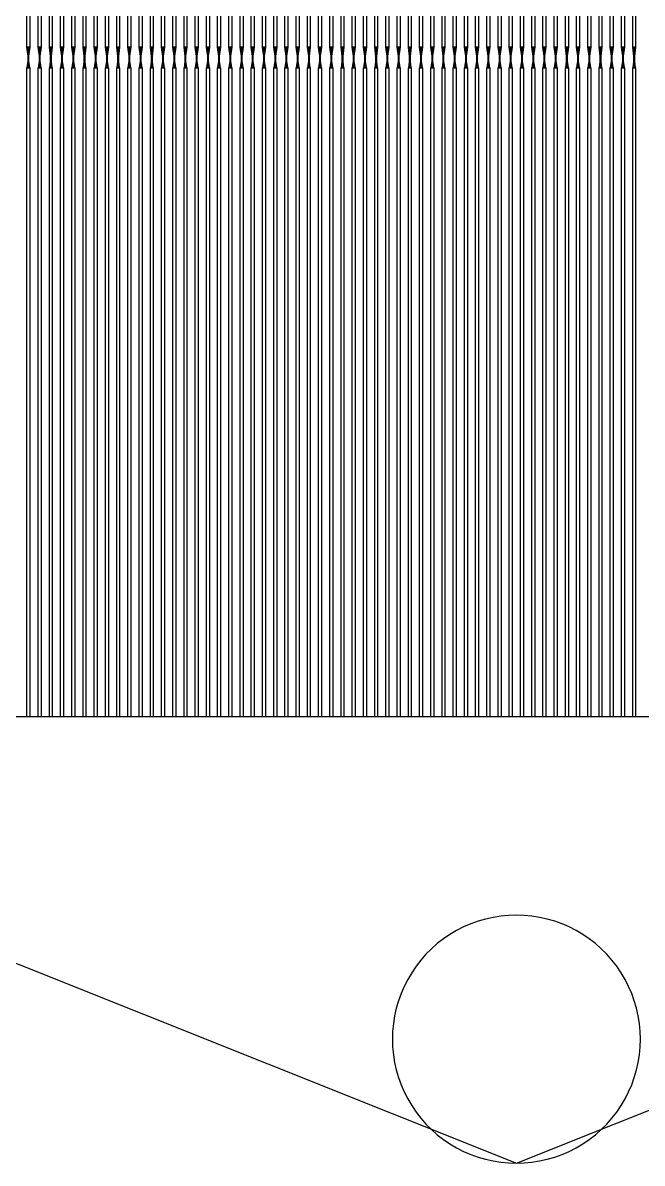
# Model space of a CAD drawing. Extents: x 0 to 762, y 0 to 762.
# Drawn here: x 330.4 to 393.9, y 520.7 to 637.5 of the extents above; entities that cross this region are included whole.
import ezdxf

# ---------------------------------------------------------------- set-up
doc = ezdxf.new("R2010")
doc.units = 0
doc.layers.get('0').update_dxf_attribs({"linetype": 'CONTINUOUS'})

msp = doc.modelspace()

# ---------------------------------------------------------------- linework, layer by layer
at = {"color": 0}
for points in [[(330.874, 703.567), (331.174, 703.567), (331.174, 634.989), (330.874, 634.989), (330.874, 703.567)], [(332.022, 703.567), (332.322, 703.567), (332.322, 634.989), (332.022, 634.989), (332.022, 703.567)], [(333.171, 703.567), (333.471, 703.567), (333.471, 634.989), (333.171, 634.989), (333.171, 703.567)], [(334.319, 703.567), (334.619, 703.567), (334.619, 634.989), (334.319, 634.989), (334.319, 703.567)], [(335.468, 703.567), (335.768, 703.567), (335.768, 634.989), (335.468, 634.989), (335.468, 703.567)], [(336.617, 703.567), (336.917, 703.567), (336.917, 634.989), (336.617, 634.989), (336.617, 703.567)], [(337.765, 703.567), (338.067, 703.567), (338.067, 634.989), (337.765, 634.989), (337.765, 703.567)], [(338.915, 703.567), (339.215, 703.567), (339.215, 634.989), (338.915, 634.989), (338.915, 703.567)], [(340.064, 703.567), (340.364, 703.567), (340.364, 634.989), (340.064, 634.989), (340.064, 703.567)], [(341.213, 703.567), (341.513, 703.567), (341.513, 634.989), (341.213, 634.989), (341.213, 703.567)], [(342.361, 703.567), (342.661, 703.567), (342.661, 634.989), (342.361, 634.989), (342.361, 703.567)], [(343.51, 703.567), (343.81, 703.567), (343.81, 634.989), (343.51, 634.989), (343.51, 703.567)], [(344.658, 703.567), (344.958, 703.567), (344.958, 634.989), (344.658, 634.989), (344.658, 703.567)], [(345.807, 703.567), (346.107, 703.567), (346.107, 634.989), (345.807, 634.989), (345.807, 703.567)], [(346.956, 703.567), (347.256, 703.567), (347.256, 634.989), (346.956, 634.989), (346.956, 703.567)], [(348.104, 703.567), (348.404, 703.567), (348.404, 634.989), (348.104, 634.989), (348.104, 703.567)], [(349.253, 703.567), (349.553, 703.567), (349.553, 634.989), (349.253, 634.989), (349.253, 703.567)], [(350.401, 703.567), (350.701, 703.567), (350.701, 634.989), (350.401, 634.989), (350.401, 703.567)], [(351.55, 703.567), (351.85, 703.567), (351.85, 634.989), (351.55, 634.989), (351.55, 703.567)], [(352.7, 703.567), (353, 703.567), (353, 634.989), (352.7, 634.989), (352.7, 703.567)], [(353.849, 703.567), (354.149, 703.567), (354.149, 634.989), (353.849, 634.989), (353.849, 703.567)], [(354.997, 703.567), (355.297, 703.567), (355.297, 634.989), (354.997, 634.989), (354.997, 703.567)], [(356.146, 703.567), (356.446, 703.567), (356.446, 634.989), (356.146, 634.989), (356.146, 703.567)], [(357.294, 703.567), (357.594, 703.567), (357.594, 634.989), (357.294, 634.989), (357.294, 703.567)], [(358.443, 703.567), (358.743, 703.567), (358.743, 634.989), (358.443, 634.989), (358.443, 703.567)], [(359.592, 703.567), (359.892, 703.567), (359.892, 634.989), (359.592, 634.989), (359.592, 703.567)], [(360.74, 703.567), (361.04, 703.567), (361.04, 634.989), (360.74, 634.989), (360.74, 703.567)], [(361.889, 703.567), (362.189, 703.567), (362.189, 634.989), (361.889, 634.989), (361.889, 703.567)], [(363.037, 703.567), (363.338, 703.567), (363.338, 634.989), (363.037, 634.989), (363.037, 703.567)], [(364.186, 703.567), (364.486, 703.567), (364.486, 634.989), (364.186, 634.989), (364.186, 703.567)], [(365.335, 703.567), (365.635, 703.567), (365.635, 634.989), (365.335, 634.989), (365.335, 703.567)], [(366.485, 703.567), (366.785, 703.567), (366.785, 634.989), (366.485, 634.989), (366.485, 703.567)], [(367.633, 703.567), (367.933, 703.567), (367.933, 634.989), (367.633, 634.989), (367.633, 703.567)], [(368.782, 703.567), (369.082, 703.567), (369.082, 634.989), (368.782, 634.989), (368.782, 703.567)], [(369.931, 703.567), (370.231, 703.567), (370.231, 634.989), (369.931, 634.989), (369.931, 703.567)], [(371.079, 703.567), (371.379, 703.567), (371.379, 634.989), (371.079, 634.989), (371.079, 703.567)], [(372.228, 703.567), (372.528, 703.567), (372.528, 634.989), (372.228, 634.989), (372.228, 703.567)], [(373.376, 703.567), (373.676, 703.567), (373.676, 634.989), (373.376, 634.989), (373.376, 703.567)], [(374.525, 703.567), (374.825, 703.567), (374.825, 634.989), (374.525, 634.989), (374.525, 703.567)], [(375.674, 703.567), (375.974, 703.567), (375.974, 634.989), (375.674, 634.989), (375.674, 703.567)], [(376.822, 703.567), (377.122, 703.567), (377.122, 634.989), (376.822, 634.989), (376.822, 703.567)], [(377.971, 703.567), (378.271, 703.567), (378.271, 634.989), (377.971, 634.989), (377.971, 703.567)], [(379.119, 703.567), (379.419, 703.567), (379.419, 634.989), (379.119, 634.989), (379.119, 703.567)], [(380.268, 703.567), (380.568, 703.567), (380.568, 634.989), (380.268, 634.989), (380.268, 703.567)], [(381.418, 703.567), (381.718, 703.567), (381.718, 634.989), (381.418, 634.989), (381.418, 703.567)], [(382.567, 703.567), (382.867, 703.567), (382.867, 634.989), (382.567, 634.989), (382.567, 703.567)], [(383.715, 703.567), (384.015, 703.567), (384.015, 634.989), (383.715, 634.989), (383.715, 703.567)], [(384.864, 703.567), (385.164, 703.567), (385.164, 634.989), (384.864, 634.989), (384.864, 703.567)], [(386.013, 703.567), (386.313, 703.567), (386.313, 634.989), (386.013, 634.989), (386.013, 703.567)], [(387.161, 703.567), (387.461, 703.567), (387.461, 634.989), (387.161, 634.989), (387.161, 703.567)], [(388.31, 703.567), (388.61, 703.567), (388.61, 634.989), (388.31, 634.989), (388.31, 703.567)], [(389.458, 703.567), (389.758, 703.567), (389.758, 634.989), (389.458, 634.989), (389.458, 703.567)], [(390.607, 703.567), (390.907, 703.567), (390.907, 634.989), (390.607, 634.989), (390.607, 703.567)], [(391.756, 703.567), (392.056, 703.567), (392.056, 634.989), (391.756, 634.989), (391.756, 703.567)], [(392.904, 703.567), (393.204, 703.567), (393.204, 634.989), (392.904, 634.989), (392.904, 703.567)], [(330.874, 634.989), (331.174, 634.989), (331.043, 634.089), (331.004, 634.089), (330.874, 634.989)], [(331.004, 634.989), (331.043, 634.989), (331.043, 632.889), (331.004, 632.889), (331.004, 634.989)], [(332.022, 634.989), (332.322, 634.989), (332.192, 634.089), (332.153, 634.089), (332.022, 634.989)], [(332.153, 634.989), (332.192, 634.989), (332.192, 632.889), (332.153, 632.889), (332.153, 634.989)], [(333.171, 634.989), (333.471, 634.989), (333.342, 634.089), (333.301, 634.089), (333.171, 634.989)], [(333.301, 634.989), (333.342, 634.989), (333.342, 632.889), (333.301, 632.889), (333.301, 634.989)], [(334.319, 634.989), (334.619, 634.989), (334.49, 634.089), (334.45, 634.089), (334.319, 634.989)], [(334.45, 634.989), (334.49, 634.989), (334.49, 632.889), (334.45, 632.889), (334.45, 634.989)], [(335.468, 634.989), (335.768, 634.989), (335.639, 634.089), (335.599, 634.089), (335.468, 634.989)], [(335.599, 634.989), (335.639, 634.989), (335.639, 632.889), (335.599, 632.889), (335.599, 634.989)], [(336.617, 634.989), (336.917, 634.989), (336.787, 634.089), (336.747, 634.089), (336.617, 634.989)], [(336.747, 634.989), (336.787, 634.989), (336.787, 632.889), (336.747, 632.889), (336.747, 634.989)], [(337.765, 634.989), (338.067, 634.989), (337.936, 634.089), (337.896, 634.089), (337.765, 634.989)], [(337.896, 634.989), (337.936, 634.989), (337.936, 632.889), (337.896, 632.889), (337.896, 634.989)], [(338.915, 634.989), (339.215, 634.989), (339.085, 634.089), (339.044, 634.089), (338.915, 634.989)], [(339.044, 634.989), (339.085, 634.989), (339.085, 632.889), (339.044, 632.889), (339.044, 634.989)], [(340.064, 634.989), (340.364, 634.989), (340.233, 634.089), (340.193, 634.089), (340.064, 634.989)], [(340.193, 634.989), (340.233, 634.989), (340.233, 632.889), (340.193, 632.889), (340.193, 634.989)], [(341.213, 634.989), (341.513, 634.989), (341.382, 634.089), (341.342, 634.089), (341.213, 634.989)], [(341.342, 634.989), (341.382, 634.989), (341.382, 632.889), (341.342, 632.889), (341.342, 634.989)], [(342.361, 634.989), (342.661, 634.989), (342.531, 634.089), (342.49, 634.089), (342.361, 634.989)], [(342.49, 634.989), (342.531, 634.989), (342.531, 632.889), (342.49, 632.889), (342.49, 634.989)], [(343.51, 634.989), (343.81, 634.989), (343.679, 634.089), (343.639, 634.089), (343.51, 634.989)], [(343.639, 634.989), (343.679, 634.989), (343.679, 632.889), (343.639, 632.889), (343.639, 634.989)], [(344.658, 634.989), (344.958, 634.989), (344.828, 634.089), (344.789, 634.089), (344.658, 634.989)], [(344.789, 634.989), (344.828, 634.989), (344.828, 632.889), (344.789, 632.889), (344.789, 634.989)], [(345.807, 634.989), (346.107, 634.989), (345.976, 634.089), (345.938, 634.089), (345.807, 634.989)], [(345.938, 634.989), (345.976, 634.989), (345.976, 632.889), (345.938, 632.889), (345.938, 634.989)], [(346.956, 634.989), (347.256, 634.989), (347.126, 634.089), (347.086, 634.089), (346.956, 634.989)], [(347.086, 634.989), (347.126, 634.989), (347.126, 632.889), (347.086, 632.889), (347.086, 634.989)], [(348.104, 634.989), (348.404, 634.989), (348.275, 634.089), (348.235, 634.089), (348.104, 634.989)], [(348.235, 634.989), (348.275, 634.989), (348.275, 632.889), (348.235, 632.889), (348.235, 634.989)], [(349.253, 634.989), (349.553, 634.989), (349.424, 634.089), (349.383, 634.089), (349.253, 634.989)], [(349.383, 634.989), (349.424, 634.989), (349.424, 632.889), (349.383, 632.889), (349.383, 634.989)], [(350.401, 634.989), (350.701, 634.989), (350.572, 634.089), (350.532, 634.089), (350.401, 634.989)], [(350.532, 634.989), (350.572, 634.989), (350.572, 632.889), (350.532, 632.889), (350.532, 634.989)], [(351.55, 634.989), (351.85, 634.989), (351.721, 634.089), (351.681, 634.089), (351.55, 634.989)], [(351.681, 634.989), (351.721, 634.989), (351.721, 632.889), (351.681, 632.889), (351.681, 634.989)], [(352.7, 634.989), (353, 634.989), (352.869, 634.089), (352.829, 634.089), (352.7, 634.989)], [(352.829, 634.989), (352.869, 634.989), (352.869, 632.889), (352.829, 632.889), (352.829, 634.989)], [(353.849, 634.989), (354.149, 634.989), (354.018, 634.089), (353.978, 634.089), (353.849, 634.989)], [(353.978, 634.989), (354.018, 634.989), (354.018, 632.889), (353.978, 632.889), (353.978, 634.989)], [(354.997, 634.989), (355.297, 634.989), (355.167, 634.089), (355.126, 634.089), (354.997, 634.989)], [(355.126, 634.989), (355.167, 634.989), (355.167, 632.889), (355.126, 632.889), (355.126, 634.989)], [(356.146, 634.989), (356.446, 634.989), (356.315, 634.089), (356.275, 634.089), (356.146, 634.989)], [(356.275, 634.989), (356.315, 634.989), (356.315, 632.889), (356.275, 632.889), (356.275, 634.989)], [(357.294, 634.989), (357.594, 634.989), (357.464, 634.089), (357.424, 634.089), (357.294, 634.989)], [(357.424, 634.989), (357.464, 634.989), (357.464, 632.889), (357.424, 632.889), (357.424, 634.989)], [(358.443, 634.989), (358.743, 634.989), (358.612, 634.089), (358.574, 634.089), (358.443, 634.989)], [(358.574, 634.989), (358.612, 634.989), (358.612, 632.889), (358.574, 632.889), (358.574, 634.989)], [(359.592, 634.989), (359.892, 634.989), (359.761, 634.089), (359.722, 634.089), (359.592, 634.989)], [(359.722, 634.989), (359.761, 634.989), (359.761, 632.889), (359.722, 632.889), (359.722, 634.989)], [(360.74, 634.989), (361.04, 634.989), (360.911, 634.089), (360.871, 634.089), (360.74, 634.989)], [(360.871, 634.989), (360.91, 634.989), (360.91, 632.889), (360.871, 632.889), (360.871, 634.989)], [(361.889, 634.989), (362.189, 634.989), (362.06, 634.089), (362.019, 634.089), (361.889, 634.989)], [(362.019, 634.989), (362.06, 634.989), (362.06, 632.889), (362.019, 632.889), (362.019, 634.989)], [(363.037, 634.989), (363.338, 634.989), (363.208, 634.089), (363.168, 634.089), (363.037, 634.989)], [(363.168, 634.989), (363.208, 634.989), (363.208, 632.889), (363.168, 632.889), (363.168, 634.989)], [(364.186, 634.989), (364.486, 634.989), (364.357, 634.089), (364.317, 634.089), (364.186, 634.989)], [(364.317, 634.989), (364.357, 634.989), (364.357, 632.889), (364.317, 632.889), (364.317, 634.989)], [(365.335, 634.989), (365.635, 634.989), (365.506, 634.089), (365.465, 634.089), (365.335, 634.989)], [(365.465, 634.989), (365.506, 634.989), (365.506, 632.889), (365.465, 632.889), (365.465, 634.989)], [(366.485, 634.989), (366.783, 634.989), (366.654, 634.089), (366.614, 634.089), (366.485, 634.989)], [(366.614, 634.989), (366.654, 634.989), (366.654, 632.889), (366.614, 632.889), (366.614, 634.989)], [(367.633, 634.989), (367.933, 634.989), (367.803, 634.089), (367.763, 634.089), (367.633, 634.989)], [(367.763, 634.989), (367.803, 634.989), (367.803, 632.889), (367.763, 632.889), (367.763, 634.989)], [(368.782, 634.989), (369.082, 634.989), (368.951, 634.089), (368.911, 634.089), (368.782, 634.989)], [(368.911, 634.989), (368.951, 634.989), (368.951, 632.889), (368.911, 632.889), (368.911, 634.989)], [(369.931, 634.989), (370.231, 634.989), (370.1, 634.089), (370.06, 634.089), (369.931, 634.989)], [(370.06, 634.989), (370.1, 634.989), (370.1, 632.889), (370.06, 632.889), (370.06, 634.989)], [(371.079, 634.989), (371.379, 634.989), (371.249, 634.089), (371.208, 634.089), (371.079, 634.989)], [(371.208, 634.989), (371.249, 634.989), (371.249, 632.889), (371.208, 632.889), (371.208, 634.989)], [(372.228, 634.989), (372.528, 634.989), (372.397, 634.089), (372.358, 634.089), (372.228, 634.989)], [(372.358, 634.989), (372.397, 634.989), (372.397, 632.889), (372.358, 632.889), (372.358, 634.989)], [(373.376, 634.989), (373.676, 634.989), (373.546, 634.089), (373.507, 634.089), (373.376, 634.989)], [(373.507, 634.989), (373.546, 634.989), (373.546, 632.889), (373.507, 632.889), (373.507, 634.989)], [(374.525, 634.989), (374.825, 634.989), (374.694, 634.089), (374.656, 634.089), (374.525, 634.989)], [(374.656, 634.989), (374.694, 634.989), (374.694, 632.889), (374.656, 632.889), (374.656, 634.989)], [(375.674, 634.989), (375.974, 634.989), (375.844, 634.089), (375.804, 634.089), (375.674, 634.989)], [(375.804, 634.989), (375.844, 634.989), (375.844, 632.889), (375.804, 632.889), (375.804, 634.989)], [(376.822, 634.989), (377.122, 634.989), (376.993, 634.089), (376.953, 634.089), (376.822, 634.989)], [(376.953, 634.989), (376.993, 634.989), (376.993, 632.889), (376.953, 632.889), (376.953, 634.989)], [(377.971, 634.989), (378.271, 634.989), (378.142, 634.089), (378.101, 634.089), (377.971, 634.989)], [(378.101, 634.989), (378.142, 634.989), (378.142, 632.889), (378.101, 632.889), (378.101, 634.989)], [(379.119, 634.989), (379.419, 634.989), (379.29, 634.089), (379.25, 634.089), (379.119, 634.989)], [(379.25, 634.989), (379.29, 634.989), (379.29, 632.889), (379.25, 632.889), (379.25, 634.989)], [(380.268, 634.989), (380.568, 634.989), (380.439, 634.089), (380.399, 634.089), (380.268, 634.989)], [(380.399, 634.989), (380.439, 634.989), (380.439, 632.889), (380.399, 632.889), (380.399, 634.989)], [(381.418, 634.989), (381.718, 634.989), (381.588, 634.089), (381.547, 634.089), (381.418, 634.989)], [(381.547, 634.989), (381.588, 634.989), (381.588, 632.889), (381.547, 632.889), (381.547, 634.989)], [(382.567, 634.989), (382.867, 634.989), (382.736, 634.089), (382.696, 634.089), (382.567, 634.989)], [(382.696, 634.989), (382.736, 634.989), (382.736, 632.889), (382.696, 632.889), (382.696, 634.989)], [(383.715, 634.989), (384.015, 634.989), (383.885, 634.089), (383.844, 634.089), (383.715, 634.989)], [(383.844, 634.989), (383.885, 634.989), (383.885, 632.889), (383.844, 632.889), (383.844, 634.989)], [(384.864, 634.989), (385.164, 634.989), (385.033, 634.089), (384.993, 634.089), (384.864, 634.989)], [(384.993, 634.989), (385.033, 634.989), (385.033, 632.889), (384.993, 632.889), (384.993, 634.989)], [(386.013, 634.989), (386.313, 634.989), (386.182, 634.089), (386.142, 634.089), (386.013, 634.989)], [(386.142, 634.989), (386.182, 634.989), (386.182, 632.889), (386.142, 632.889), (386.142, 634.989)], [(387.161, 634.989), (387.461, 634.989), (387.331, 634.089), (387.292, 634.089), (387.161, 634.989)], [(387.292, 634.989), (387.331, 634.989), (387.331, 632.889), (387.292, 632.889), (387.292, 634.989)], [(388.31, 634.989), (388.61, 634.989), (388.479, 634.089), (388.44, 634.089), (388.31, 634.989)], [(388.44, 634.989), (388.479, 634.989), (388.479, 632.889), (388.44, 632.889), (388.44, 634.989)], [(389.458, 634.989), (389.758, 634.989), (389.629, 634.089), (389.589, 634.089), (389.458, 634.989)], [(389.589, 634.989), (389.629, 634.989), (389.629, 632.889), (389.589, 632.889), (389.589, 634.989)], [(390.607, 634.989), (390.907, 634.989), (390.778, 634.089), (390.737, 634.089), (390.607, 634.989)], [(390.737, 634.989), (390.778, 634.989), (390.778, 632.889), (390.737, 632.889), (390.737, 634.989)], [(391.756, 634.989), (392.056, 634.989), (391.926, 634.089), (391.886, 634.089), (391.756, 634.989)], [(391.886, 634.989), (391.926, 634.989), (391.926, 632.889), (391.886, 632.889), (391.886, 634.989)], [(392.904, 634.989), (393.204, 634.989), (393.075, 634.089), (393.035, 634.089), (392.904, 634.989)], [(393.035, 634.989), (393.075, 634.989), (393.075, 632.889), (393.035, 632.889), (393.035, 634.989)], [(330.874, 632.889), (331.174, 632.889), (331.043, 633.789), (331.004, 633.789), (330.874, 632.889)], [(332.022, 632.889), (332.322, 632.889), (332.192, 633.789), (332.153, 633.789), (332.022, 632.889)], [(333.171, 632.889), (333.471, 632.889), (333.342, 633.789), (333.301, 633.789), (333.171, 632.889)], [(334.319, 632.889), (334.619, 632.889), (334.49, 633.789), (334.45, 633.789), (334.319, 632.889)], [(335.468, 632.889), (335.768, 632.889), (335.639, 633.789), (335.599, 633.789), (335.468, 632.889)], [(336.617, 632.889), (336.917, 632.889), (336.787, 633.789), (336.747, 633.789), (336.617, 632.889)], [(337.765, 632.889), (338.067, 632.889), (337.936, 633.789), (337.896, 633.789), (337.765, 632.889)], [(338.915, 632.889), (339.215, 632.889), (339.085, 633.789), (339.044, 633.789), (338.915, 632.889)], [(340.064, 632.889), (340.364, 632.889), (340.233, 633.789), (340.193, 633.789), (340.064, 632.889)], [(341.213, 632.889), (341.513, 632.889), (341.382, 633.789), (341.342, 633.789), (341.213, 632.889)], [(342.361, 632.889), (342.661, 632.889), (342.531, 633.789), (342.49, 633.789), (342.361, 632.889)], [(343.51, 632.889), (343.81, 632.889), (343.679, 633.789), (343.639, 633.789), (343.51, 632.889)], [(344.658, 632.889), (344.958, 632.889), (344.828, 633.789), (344.789, 633.789), (344.658, 632.889)], [(345.807, 632.889), (346.107, 632.889), (345.976, 633.789), (345.938, 633.789), (345.807, 632.889)], [(346.956, 632.889), (347.256, 632.889), (347.126, 633.789), (347.086, 633.789), (346.956, 632.889)], [(348.104, 632.889), (348.404, 632.889), (348.275, 633.789), (348.235, 633.789), (348.104, 632.889)], [(349.253, 632.889), (349.553, 632.889), (349.424, 633.789), (349.383, 633.789), (349.253, 632.889)], [(350.401, 632.889), (350.701, 632.889), (350.572, 633.789), (350.532, 633.789), (350.401, 632.889)], [(351.55, 632.889), (351.85, 632.889), (351.721, 633.789), (351.681, 633.789), (351.55, 632.889)], [(352.7, 632.889), (353, 632.889), (352.869, 633.789), (352.829, 633.789), (352.7, 632.889)], [(353.849, 632.889), (354.149, 632.889), (354.018, 633.789), (353.978, 633.789), (353.849, 632.889)], [(354.997, 632.889), (355.297, 632.889), (355.167, 633.789), (355.126, 633.789), (354.997, 632.889)], [(356.146, 632.889), (356.446, 632.889), (356.315, 633.789), (356.275, 633.789), (356.146, 632.889)], [(357.294, 632.889), (357.594, 632.889), (357.464, 633.789), (357.424, 633.789), (357.294, 632.889)], [(358.443, 632.889), (358.743, 632.889), (358.612, 633.789), (358.574, 633.789), (358.443, 632.889)], [(359.592, 632.889), (359.892, 632.889), (359.761, 633.789), (359.722, 633.789), (359.592, 632.889)], [(360.74, 632.889), (361.04, 632.889), (360.911, 633.789), (360.871, 633.789), (360.74, 632.889)], [(361.889, 632.889), (362.189, 632.889), (362.06, 633.789), (362.019, 633.789), (361.889, 632.889)], [(363.037, 632.889), (363.338, 632.889), (363.208, 633.789), (363.168, 633.789), (363.037, 632.889)], [(364.186, 632.889), (364.486, 632.889), (364.357, 633.789), (364.317, 633.789), (364.186, 632.889)], [(365.335, 632.889), (365.635, 632.889), (365.506, 633.789), (365.465, 633.789), (365.335, 632.889)], [(366.485, 632.889), (366.783, 632.889), (366.654, 633.789), (366.614, 633.789), (366.485, 632.889)], [(367.633, 632.889), (367.933, 632.889), (367.803, 633.789), (367.763, 633.789), (367.633, 632.889)], [(368.782, 632.889), (369.082, 632.889), (368.951, 633.789), (368.911, 633.789), (368.782, 632.889)], [(369.931, 632.889), (370.231, 632.889), (370.1, 633.789), (370.06, 633.789), (369.931, 632.889)], [(371.079, 632.889), (371.379, 632.889), (371.249, 633.789), (371.208, 633.789), (371.079, 632.889)], [(372.228, 632.889), (372.528, 632.889), (372.397, 633.789), (372.358, 633.789), (372.228, 632.889)], [(373.376, 632.889), (373.676, 632.889), (373.546, 633.789), (373.507, 633.789), (373.376, 632.889)], [(374.525, 632.889), (374.825, 632.889), (374.694, 633.789), (374.656, 633.789), (374.525, 632.889)], [(375.674, 632.889), (375.974, 632.889), (375.844, 633.789), (375.804, 633.789), (375.674, 632.889)], [(376.822, 632.889), (377.122, 632.889), (376.993, 633.789), (376.953, 633.789), (376.822, 632.889)], [(377.971, 632.889), (378.271, 632.889), (378.142, 633.789), (378.101, 633.789), (377.971, 632.889)], [(379.119, 632.889), (379.419, 632.889), (379.29, 633.789), (379.25, 633.789), (379.119, 632.889)], [(380.268, 632.889), (380.568, 632.889), (380.439, 633.789), (380.399, 633.789), (380.268, 632.889)], [(381.418, 632.889), (381.718, 632.889), (381.588, 633.789), (381.547, 633.789), (381.418, 632.889)], [(382.567, 632.889), (382.867, 632.889), (382.736, 633.789), (382.696, 633.789), (382.567, 632.889)], [(383.715, 632.889), (384.015, 632.889), (383.885, 633.789), (383.844, 633.789), (383.715, 632.889)], [(384.864, 632.889), (385.164, 632.889), (385.033, 633.789), (384.993, 633.789), (384.864, 632.889)], [(386.013, 632.889), (386.313, 632.889), (386.182, 633.789), (386.142, 633.789), (386.013, 632.889)], [(387.161, 632.889), (387.461, 632.889), (387.331, 633.789), (387.292, 633.789), (387.161, 632.889)], [(388.31, 632.889), (388.61, 632.889), (388.479, 633.789), (388.44, 633.789), (388.31, 632.889)], [(389.458, 632.889), (389.758, 632.889), (389.629, 633.789), (389.589, 633.789), (389.458, 632.889)], [(390.607, 632.889), (390.907, 632.889), (390.778, 633.789), (390.737, 633.789), (390.607, 632.889)], [(391.756, 632.889), (392.056, 632.889), (391.926, 633.789), (391.886, 633.789), (391.756, 632.889)], [(392.904, 632.889), (393.204, 632.889), (393.075, 633.789), (393.035, 633.789), (392.904, 632.889)], [(330.874, 632.889), (331.174, 632.889), (331.174, 566.41), (330.874, 566.41), (330.874, 632.889)], [(332.022, 632.889), (332.322, 632.889), (332.322, 566.41), (332.022, 566.41), (332.022, 632.889)], [(333.171, 632.889), (333.471, 632.889), (333.471, 566.41), (333.171, 566.41), (333.171, 632.889)], [(334.319, 632.889), (334.619, 632.889), (334.619, 566.41), (334.319, 566.41), (334.319, 632.889)], [(335.468, 632.889), (335.768, 632.889), (335.768, 566.41), (335.468, 566.41), (335.468, 632.889)], [(336.617, 632.889), (336.917, 632.889), (336.917, 566.41), (336.617, 566.41), (336.617, 632.889)], [(337.765, 632.889), (338.067, 632.889), (338.067, 566.41), (337.765, 566.41), (337.765, 632.889)], [(338.915, 632.889), (339.215, 632.889), (339.215, 566.41), (338.915, 566.41), (338.915, 632.889)], [(340.064, 632.889), (340.364, 632.889), (340.364, 566.41), (340.064, 566.41), (340.064, 632.889)], [(341.213, 632.889), (341.513, 632.889), (341.513, 566.41), (341.213, 566.41), (341.213, 632.889)], [(342.361, 632.889), (342.661, 632.889), (342.661, 566.41), (342.361, 566.41), (342.361, 632.889)], [(343.51, 632.889), (343.81, 632.889), (343.81, 566.41), (343.51, 566.41), (343.51, 632.889)], [(344.658, 632.889), (344.958, 632.889), (344.958, 566.41), (344.658, 566.41), (344.658, 632.889)], [(345.807, 632.889), (346.107, 632.889), (346.107, 566.41), (345.807, 566.41), (345.807, 632.889)], [(346.956, 632.889), (347.256, 632.889), (347.256, 566.41), (346.956, 566.41), (346.956, 632.889)], [(348.104, 632.889), (348.404, 632.889), (348.404, 566.41), (348.104, 566.41), (348.104, 632.889)], [(349.253, 632.889), (349.553, 632.889), (349.553, 566.41), (349.253, 566.41), (349.253, 632.889)], [(350.401, 632.889), (350.701, 632.889), (350.701, 566.41), (350.401, 566.41), (350.401, 632.889)], [(351.55, 632.889), (351.85, 632.889), (351.85, 566.41), (351.55, 566.41), (351.55, 632.889)], [(352.7, 632.889), (353, 632.889), (353, 566.41), (352.7, 566.41), (352.7, 632.889)], [(353.849, 632.889), (354.149, 632.889), (354.149, 566.41), (353.849, 566.41), (353.849, 632.889)], [(354.997, 632.889), (355.297, 632.889), (355.297, 566.41), (354.997, 566.41), (354.997, 632.889)], [(356.146, 632.889), (356.446, 632.889), (356.446, 566.41), (356.146, 566.41), (356.146, 632.889)], [(357.294, 632.889), (357.594, 632.889), (357.594, 566.41), (357.294, 566.41), (357.294, 632.889)], [(358.443, 632.889), (358.743, 632.889), (358.743, 566.41), (358.443, 566.41), (358.443, 632.889)], [(359.592, 632.889), (359.892, 632.889), (359.892, 566.41), (359.592, 566.41), (359.592, 632.889)], [(360.74, 632.889), (361.04, 632.889), (361.04, 566.41), (360.74, 566.41), (360.74, 632.889)], [(361.889, 632.889), (362.189, 632.889), (362.189, 566.41), (361.889, 566.41), (361.889, 632.889)], [(363.037, 632.889), (363.338, 632.889), (363.338, 566.41), (363.037, 566.41), (363.037, 632.889)], [(364.186, 632.889), (364.486, 632.889), (364.486, 566.41), (364.186, 566.41), (364.186, 632.889)], [(365.335, 632.889), (365.635, 632.889), (365.635, 566.41), (365.335, 566.41), (365.335, 632.889)], [(366.485, 632.889), (366.785, 632.889), (366.785, 566.41), (366.485, 566.41), (366.485, 632.889)], [(367.633, 632.889), (367.933, 632.889), (367.933, 566.41), (367.633, 566.41), (367.633, 632.889)], [(368.782, 632.889), (369.082, 632.889), (369.082, 566.41), (368.782, 566.41), (368.782, 632.889)], [(369.931, 632.889), (370.231, 632.889), (370.231, 566.41), (369.931, 566.41), (369.931, 632.889)], [(371.079, 632.889), (371.379, 632.889), (371.379, 566.41), (371.079, 566.41), (371.079, 632.889)], [(372.228, 632.889), (372.528, 632.889), (372.528, 566.41), (372.228, 566.41), (372.228, 632.889)], [(373.376, 632.889), (373.676, 632.889), (373.676, 566.41), (373.376, 566.41), (373.376, 632.889)], [(374.525, 632.889), (374.825, 632.889), (374.825, 566.41), (374.525, 566.41), (374.525, 632.889)], [(375.674, 632.889), (375.974, 632.889), (375.974, 566.41), (375.674, 566.41), (375.674, 632.889)], [(376.822, 632.889), (377.122, 632.889), (377.122, 566.41), (376.822, 566.41), (376.822, 632.889)], [(377.971, 632.889), (378.271, 632.889), (378.271, 566.41), (377.971, 566.41), (377.971, 632.889)], [(379.119, 632.889), (379.419, 632.889), (379.419, 566.41), (379.119, 566.41), (379.119, 632.889)], [(380.268, 632.889), (380.568, 632.889), (380.568, 566.41), (380.268, 566.41), (380.268, 632.889)], [(381.418, 632.889), (381.718, 632.889), (381.718, 566.41), (381.418, 566.41), (381.418, 632.889)], [(382.567, 632.889), (382.867, 632.889), (382.867, 566.41), (382.567, 566.41), (382.567, 632.889)], [(383.715, 632.889), (384.015, 632.889), (384.015, 566.41), (383.715, 566.41), (383.715, 632.889)], [(384.864, 632.889), (385.164, 632.889), (385.164, 566.41), (384.864, 566.41), (384.864, 632.889)], [(386.013, 632.889), (386.313, 632.889), (386.313, 566.41), (386.013, 566.41), (386.013, 632.889)], [(387.161, 632.889), (387.461, 632.889), (387.461, 566.41), (387.161, 566.41), (387.161, 632.889)], [(388.31, 632.889), (388.61, 632.889), (388.61, 566.41), (388.31, 566.41), (388.31, 632.889)], [(389.458, 632.889), (389.758, 632.889), (389.758, 566.41), (389.458, 566.41), (389.458, 632.889)], [(390.607, 632.889), (390.907, 632.889), (390.907, 566.41), (390.607, 566.41), (390.607, 632.889)], [(391.756, 632.889), (392.056, 632.889), (392.056, 566.41), (391.756, 566.41), (391.756, 632.889)], [(392.904, 632.889), (393.204, 632.889), (393.204, 566.41), (392.904, 566.41), (392.904, 632.889)], [(380.993, 520.69), (495.442, 566.41), (266.546, 566.41), (380.993, 520.69)], [(393.693, 533.39), (393.668, 534.188), (393.593, 534.982), (393.468, 535.769), (393.294, 536.549), (393.071, 537.315), (392.801, 538.065), (392.485, 538.797), (392.122, 539.508), (391.715, 540.196), (391.268, 540.856), (390.778, 541.485), (390.251, 542.083), (389.686, 542.649), (389.089, 543.175), (388.458, 543.665), (387.797, 544.113), (387.111, 544.519), (386.4, 544.882), (385.668, 545.199), (384.918, 545.468), (384.151, 545.692), (383.372, 545.865), (382.585, 545.99), (381.79, 546.065), (380.993, 546.09), (380.196, 546.065), (379.401, 545.99), (378.614, 545.865), (377.835, 545.692), (377.068, 545.468), (376.318, 545.199), (375.586, 544.882), (374.875, 544.519), (374.189, 544.113), (373.528, 543.665), (372.897, 543.175), (372.3, 542.649), (371.735, 542.083), (371.208, 541.485), (370.719, 540.856), (370.271, 540.196), (369.864, 539.508), (369.501, 538.797), (369.185, 538.065), (368.915, 537.315), (368.692, 536.549), (368.518, 535.769), (368.393, 534.982), (368.318, 534.188), (368.293, 533.39), (368.318, 532.593), (368.393, 531.799), (368.518, 531.011), (368.692, 530.232), (368.915, 529.465), (369.185, 528.715), (369.501, 527.983), (369.864, 527.272), (370.271, 526.585), (370.719, 525.925), (371.208, 525.296), (371.735, 524.697), (372.3, 524.132), (372.897, 523.606), (373.528, 523.115), (374.189, 522.668), (374.875, 522.261), (375.586, 521.899), (376.318, 521.582), (377.068, 521.313), (377.835, 521.089), (378.614, 520.915), (379.401, 520.79), (380.196, 520.715), (380.993, 520.69), (381.79, 520.715), (382.585, 520.79), (383.372, 520.915), (384.151, 521.089), (384.918, 521.313), (385.668, 521.582), (386.4, 521.899), (387.111, 522.261), (387.797, 522.668), (388.458, 523.115), (389.089, 523.606), (389.686, 524.132), (390.251, 524.697), (390.778, 525.296), (391.268, 525.925), (391.715, 526.585), (392.122, 527.272), (392.485, 527.983), (392.801, 528.715), (393.071, 529.465), (393.294, 530.232), (393.468, 531.011), (393.593, 531.799), (393.668, 532.593), (393.693, 533.39)]]:
    msp.add_lwpolyline(points, close=True, dxfattribs=at)
at = {"color": 0, "const_width": 0.0104}
msp.add_lwpolyline([(393.693, 533.39), (393.668, 534.188), (393.593, 534.982), (393.468, 535.769), (393.294, 536.549), (393.071, 537.315), (392.801, 538.065), (392.485, 538.797), (392.122, 539.508), (391.715, 540.196), (391.268, 540.856), (390.778, 541.485), (390.251, 542.083), (389.686, 542.649), (389.089, 543.175), (388.458, 543.665), (387.797, 544.113), (387.111, 544.519), (386.4, 544.882), (385.668, 545.199), (384.918, 545.468), (384.151, 545.692), (383.372, 545.865), (382.585, 545.99), (381.79, 546.065), (380.993, 546.09), (380.196, 546.065), (379.401, 545.99), (378.614, 545.865), (377.835, 545.692), (377.068, 545.468), (376.318, 545.199), (375.586, 544.882), (374.875, 544.519), (374.189, 544.113), (373.528, 543.665), (372.897, 543.175), (372.3, 542.649), (371.735, 542.083), (371.208, 541.485), (370.719, 540.856), (370.271, 540.196), (369.864, 539.508), (369.501, 538.797), (369.185, 538.065), (368.915, 537.315), (368.692, 536.549), (368.518, 535.769), (368.393, 534.982), (368.318, 534.188), (368.293, 533.39), (368.318, 532.593), (368.393, 531.799), (368.518, 531.011), (368.692, 530.232), (368.915, 529.465), (369.185, 528.715), (369.501, 527.983), (369.864, 527.272), (370.271, 526.585), (370.719, 525.925), (371.208, 525.296), (371.735, 524.697), (372.3, 524.132), (372.897, 523.606), (373.528, 523.115), (374.189, 522.668), (374.875, 522.261), (375.586, 521.899), (376.318, 521.582), (377.068, 521.313), (377.835, 521.089), (378.614, 520.915), (379.401, 520.79), (380.196, 520.715), (380.993, 520.69), (381.79, 520.715), (382.585, 520.79), (383.372, 520.915), (384.151, 521.089), (384.918, 521.313), (385.668, 521.582), (386.4, 521.899), (387.111, 522.261), (387.797, 522.668), (388.458, 523.115), (389.089, 523.606), (389.686, 524.132), (390.251, 524.697), (390.778, 525.296), (391.268, 525.925), (391.715, 526.585), (392.122, 527.272), (392.485, 527.983), (392.801, 528.715), (393.071, 529.465), (393.294, 530.232), (393.468, 531.011), (393.593, 531.799), (393.668, 532.593), (393.693, 533.39)], close=True, dxfattribs=at)

doc.saveas('drawing.dxf')
